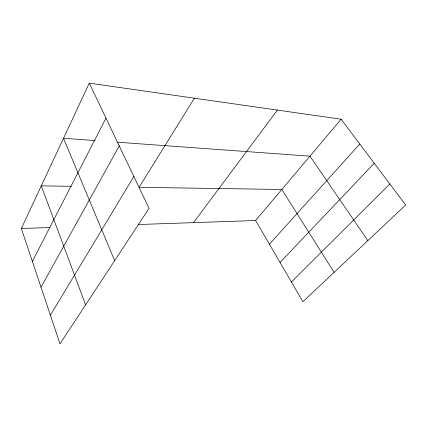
<?xml version="1.0" encoding="UTF-8"?>
<svg xmlns="http://www.w3.org/2000/svg" width="427" height="427" viewBox="0 0 427 427"><rect width="100%" height="100%" fill="white"/><g stroke="black" fill="none" stroke-linecap="round" stroke-linejoin="round"><path stroke-width="0.64" d="M89.28 83.148L149.044 208.307L59.999 343.852L21.35 228.498L89.28 83.148L341.136 119.218L405.65 205.013L302.914 301.692L255.608 220.524L138.054 224.527M32.383 261.425L105.987 118.13M41.019 287.2L119.256 145.922M50.397 315.185L133.864 176.516M194.37 98.199L139.101 187.325L281.82 189.476L334.095 272.351M193.516 222.638L277.401 110.091M255.608 220.524L341.136 119.218M269.416 244.217L359.78 144.011M280.053 262.466L374.244 163.247M291.433 281.991L389.824 183.968M21.35 228.498L49.895 227.527M71.208 186.305L41.28 185.857L85.587 304.905M95.125 140.574L63.511 138.284L114.655 260.657M117.521 142.202L309.943 156.17L367.844 240.593"/></g></svg>
